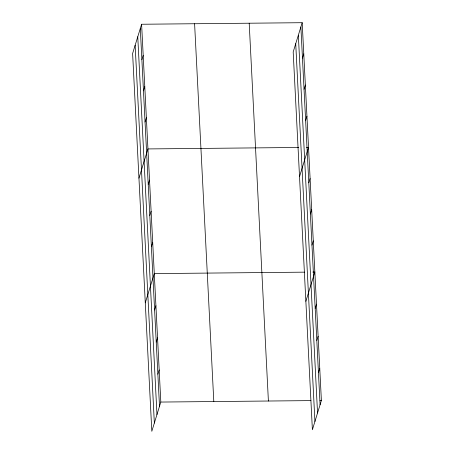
<?xml version="1.0" encoding="UTF-8"?>
<svg xmlns="http://www.w3.org/2000/svg" width="454" height="454" viewBox="0 0 454 454"><rect width="100%" height="100%" fill="white"/><g stroke="black" fill="none" stroke-linecap="round" stroke-linejoin="round"><path stroke-width="0.68" d="M141.608 24.249L132.613 53.493L151.812 431.3L160.812 402.057L141.608 24.249L302.188 22.7L321.387 400.507L312.392 429.751L293.188 51.943L302.188 22.7M141.881 59.673L143.192 55.422M143.464 90.845L144.775 86.589M145.053 122.013L146.358 117.756M138.947 178.167L147.942 148.929L298.76 147.471M148.22 184.352L149.531 180.096M149.803 215.519L151.114 211.263M151.386 246.692L152.697 242.436M145.286 302.846L154.281 273.603L304.401 272.156M154.604 309.974L155.915 305.718M156.238 342.083L157.544 337.833M157.867 374.198L159.178 369.942M302.46 58.123L303.771 53.867M304.044 89.296L305.355 85.04M305.627 120.463L306.938 116.207M299.526 176.617L308.521 147.374L306.433 147.397M308.799 182.803L310.105 178.547M310.383 213.97L311.694 209.714M311.966 245.137L313.277 240.881M305.865 301.297L314.86 272.054L312.766 272.071M315.184 308.419L316.495 304.169M316.813 340.534L318.123 336.278M318.447 372.649L319.758 368.393M160.812 402.057L310.928 400.61M319.996 400.519L321.387 400.507M300.877 26.956L320.081 404.764M298.34 35.202L317.545 413.009M295.724 43.697L314.928 421.505M249.195 23.211L268.399 401.018M194.596 23.739L213.8 401.546M140.297 28.506L159.502 406.313M137.761 36.751L156.965 414.559M135.15 45.247L154.349 423.054"/></g></svg>
